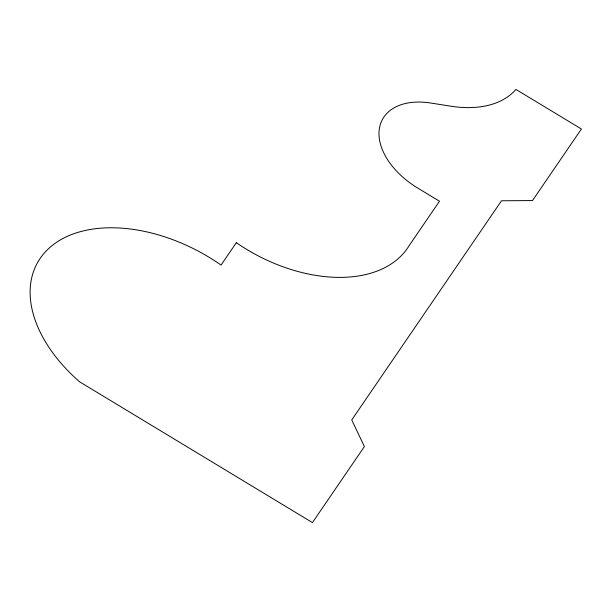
<?xml version="1.0" encoding="UTF-8"?>
<svg xmlns="http://www.w3.org/2000/svg" width="612" height="612" viewBox="0 0 612 612"><rect width="100%" height="100%" fill="white"/><g stroke="black" fill="none" stroke-linecap="round" stroke-linejoin="round"><path stroke-width="0.92" d="M236.324 242.712L221.047 265.072A139.031 88.243 29 0 0 51.416 246.146A139.031 88.243 29 0 0 79.575 381.796L312.434 522.594L364.392 446.561L351.732 419.939L501.496 200.782L532.494 200.568L581.4 129.002L515.908 89.406A98.28 62.386 29 0 1 451.258 106.243L430.527 103A68.1 43.223 29 0 0 379.341 128.795A68.1 43.223 29 0 0 417.667 188.022L439.5 201.218L408.931 245.947A132.513 84.112 29 0 1 236.324 242.712"/></g></svg>
